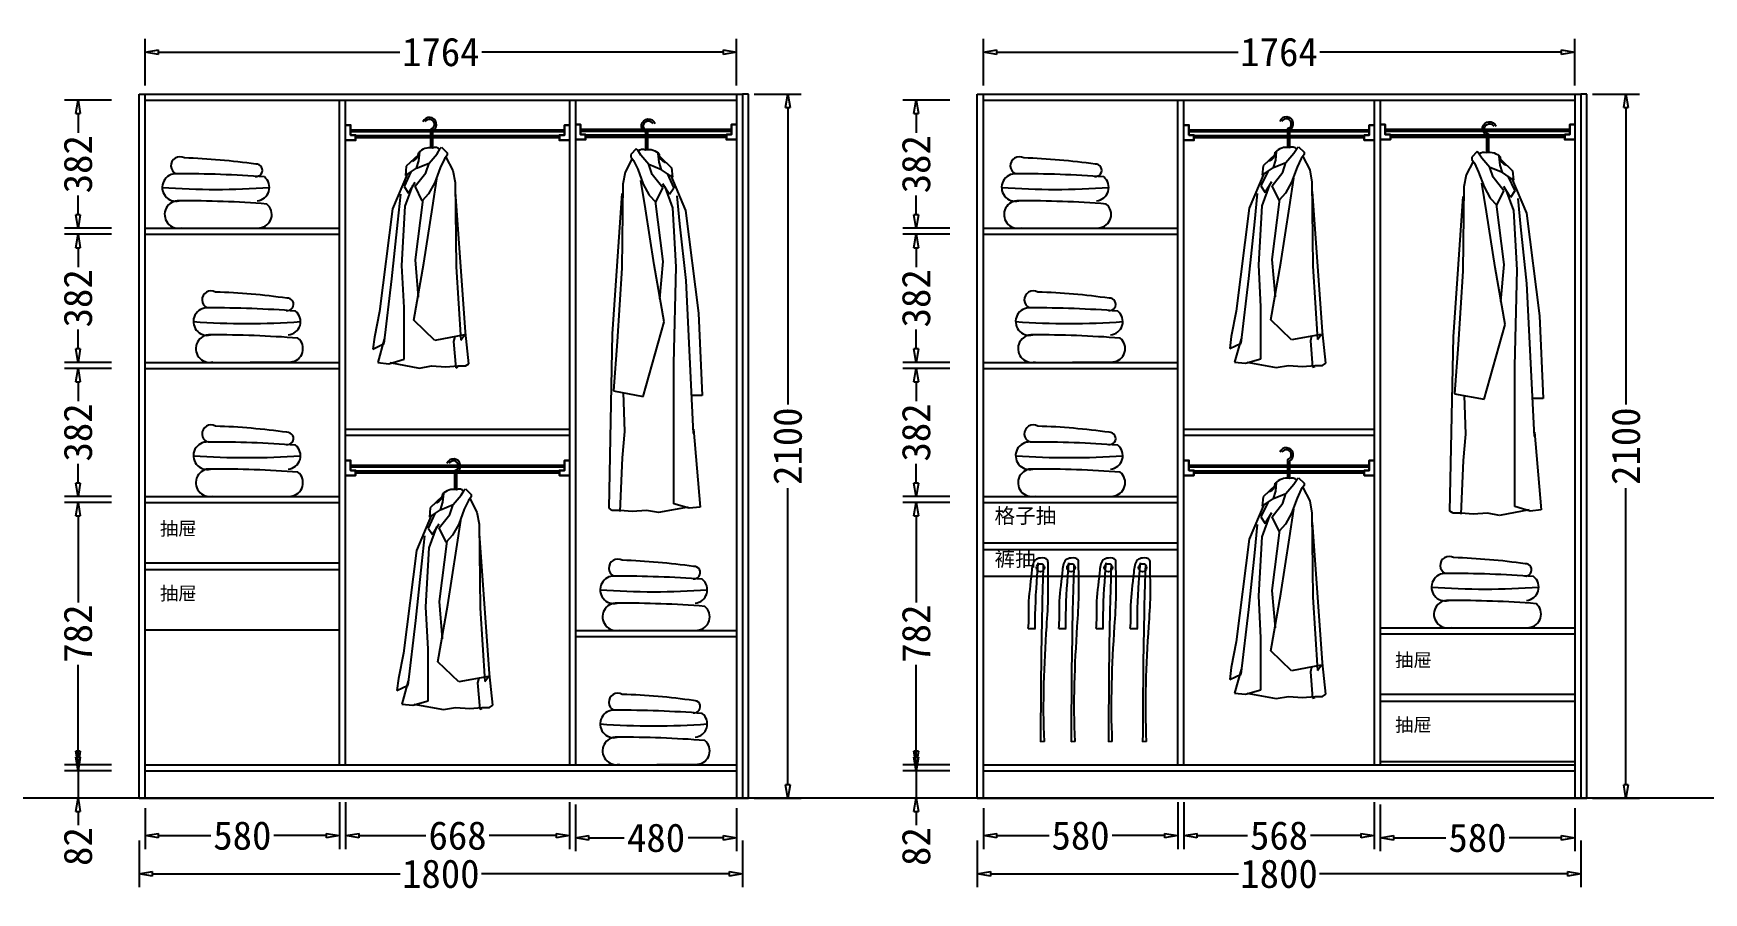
# Model space of a CAD drawing. Header units: millimetres. Extents: x 304407 to 361076, y -1262425 to -1203358.
# Drawn here: x 335394 to 340376, y -1215892 to -1213329 of the extents above; entities that cross this region are included whole.
import ezdxf

# ---------------------------------------------------------------- set-up
doc = ezdxf.new("R2010")
doc.units = ezdxf.units.MM
doc.header["$LTSCALE"] = 20
doc.layers.get('Defpoints').update_dxf_attribs({"color": 250})
for name, color, linetype in [('4', 1, 'Continuous'), ('6', 6, 'Continuous'), ('8', 8, 'Continuous'), ('LAYER10', 11, 'Continuous'), ('LAYER8', 11, 'Continuous'), ('图层3', 4, 'Continuous'), ('墙体', 40, 'Continuous')]:
    doc.layers.add(name, color=color, linetype=linetype)
doc.styles.get("Standard").update_dxf_attribs({"font": 'SimSun.ttf', "height": 85})
doc.styles.add('text', font='SimSun.ttf', dxfattribs={"height": 85})
doc.dimstyles.new('周文晶', dxfattribs={"dimtxt": 70, "dimasz": 40, "dimexe": 40, "dimexo": 30, "dimgap": 10, "dimtad": 0, "dimdec": 0, "dimtxsty": 'Standard', "dimblk": 'CLOSEDBLANK', "dimcen": 200, "dimclrd": 256, "dimclre": 256, "dimadec": 0, "dimazin": 0, "dimtfac": 1, "dimtdec": 0, "dimtmove": 0, "dimatfit": 3, "dimldrblk": 'CLOSEDBLANK', "dimfxl": 100, "dimfxlon": 1, "dimarcsym": 0})

# ---------------------------------------------------------------- blocks, each defined once
blk = doc.blocks.new('_ClosedBlank')
at = {"color": 0, "linetype": 'ByBlock', "lineweight": -2}
for p, q in [((-1, 0.17), (0, 0)), ((-1, 0.17), (-1, -0.17)), ((0, 0), (-1, -0.17))]:
    blk.add_line(p, q, dxfattribs=at)
blk = doc.blocks.new('*D429')
at = {"lineweight": -2, "transparency": 16777216}
for p, q in [((338807.2, -1215621.9), (338807.2, -1215761.9)), ((338227.2, -1215640.3), (338227.2, -1215761.9)), ((338267.2, -1215721.9), (338423.1, -1215721.9)), ((338767.2, -1215721.9), (338611.2, -1215721.9))]:
    blk.add_line(p, q, dxfattribs=at)
at = {"layer": 'Defpoints', "color": 0, "transparency": 16777216}
for p in [(338807.2, -1215510.3), (338227.2, -1215610.3), (338807.2, -1215721.9)]:
    blk.add_point(p, dxfattribs=at)
at = {"lineweight": -2, "transparency": 16777216, "xscale": 40, "yscale": 40, "zscale": 40, "rotation": 180}
blk.add_blockref('_ClosedBlank', (338227.2, -1215721.9), dxfattribs=at)
at = {"lineweight": -2, "transparency": 16777216, "xscale": 40, "yscale": 40, "zscale": 40}
blk.add_blockref('_ClosedBlank', (338807.2, -1215721.9), dxfattribs=at)
at = {"color": 0, "transparency": 16777216, "insert": (338517.2, -1215721.9), "char_height": 85, "attachment_point": 5}
blk.add_mtext('580', dxfattribs=at)
blk = doc.blocks.new('*D430')
at = {"lineweight": -2, "transparency": 16777216}
for p, q in [((338825.2, -1215621.9), (338825.2, -1215761.9)), ((339393.2, -1215621.9), (339393.2, -1215761.9)), ((338865.2, -1215721.9), (339015.6, -1215721.9)), ((339353.2, -1215721.9), (339202.8, -1215721.9))]:
    blk.add_line(p, q, dxfattribs=at)
at = {"layer": 'Defpoints', "color": 0, "transparency": 16777216}
for p in [(338825.2, -1213528.3), (339393.2, -1215510.3), (339393.2, -1215721.9)]:
    blk.add_point(p, dxfattribs=at)
at = {"lineweight": -2, "transparency": 16777216, "xscale": 40, "yscale": 40, "zscale": 40, "rotation": 180}
blk.add_blockref('_ClosedBlank', (338825.2, -1215721.9), dxfattribs=at)
at = {"lineweight": -2, "transparency": 16777216, "xscale": 40, "yscale": 40, "zscale": 40}
blk.add_blockref('_ClosedBlank', (339393.2, -1215721.9), dxfattribs=at)
at = {"color": 0, "transparency": 16777216, "insert": (339109.2, -1215721.9), "char_height": 85, "attachment_point": 5}
blk.add_mtext('568', dxfattribs=at)
blk = doc.blocks.new('*D431')
at = {"lineweight": -2, "transparency": 16777216}
for p, q in [((338227.2, -1213484.9), (338227.2, -1213344.9)), ((339991.2, -1213484.9), (339991.2, -1213344.9)), ((338267.2, -1213384.9), (338987.3, -1213384.9)), ((339951.2, -1213384.9), (339231.1, -1213384.9))]:
    blk.add_line(p, q, dxfattribs=at)
at = {"layer": 'Defpoints', "color": 0, "transparency": 16777216}
for p in [(339991.2, -1213384.9), (338227.2, -1213528.3), (339991.2, -1213528.3)]:
    blk.add_point(p, dxfattribs=at)
at = {"lineweight": -2, "transparency": 16777216, "xscale": 40, "yscale": 40, "zscale": 40, "rotation": 180}
blk.add_blockref('_ClosedBlank', (338227.2, -1213384.9), dxfattribs=at)
at = {"lineweight": -2, "transparency": 16777216, "xscale": 40, "yscale": 40, "zscale": 40}
blk.add_blockref('_ClosedBlank', (339991.2, -1213384.9), dxfattribs=at)
at = {"color": 0, "transparency": 16777216, "insert": (339109.2, -1213384.9), "char_height": 85, "attachment_point": 5}
blk.add_mtext('1764', dxfattribs=at)
blk = doc.blocks.new('*D432')
at = {"lineweight": -2, "transparency": 16777216}
for p, q in [((338209.2, -1215735.9), (338209.2, -1215875.9)), ((340009.2, -1215735.9), (340009.2, -1215875.9)), ((338249.2, -1215835.9), (338988.2, -1215835.9)), ((339969.2, -1215835.9), (339230.1, -1215835.9))]:
    blk.add_line(p, q, dxfattribs=at)
at = {"layer": 'Defpoints', "color": 0, "transparency": 16777216}
for p in [(338209.2, -1215610.3), (340009.2, -1215610.3), (340009.2, -1215835.9)]:
    blk.add_point(p, dxfattribs=at)
at = {"lineweight": -2, "transparency": 16777216, "xscale": 40, "yscale": 40, "zscale": 40, "rotation": 180}
blk.add_blockref('_ClosedBlank', (338209.2, -1215835.9), dxfattribs=at)
at = {"lineweight": -2, "transparency": 16777216, "xscale": 40, "yscale": 40, "zscale": 40}
blk.add_blockref('_ClosedBlank', (340009.2, -1215835.9), dxfattribs=at)
at = {"color": 0, "transparency": 16777216, "insert": (339109.2, -1215835.9), "char_height": 85, "attachment_point": 5}
blk.add_mtext('1800', dxfattribs=at)
blk = doc.blocks.new('*D433')
at = {"lineweight": -2, "transparency": 16777216}
for p, q in [((338026.9, -1215488.3), (338026.9, -1215448.3)), ((338126.9, -1215528.3), (337986.9, -1215528.3)), ((338026.9, -1215528.3), (338026.9, -1215610.3)), ((338126.9, -1215610.3), (337986.9, -1215610.3)), ((338026.9, -1215650.3), (338026.9, -1215690.3))]:
    blk.add_line(p, q, dxfattribs=at)
at = {"layer": 'Defpoints', "color": 0, "transparency": 16777216}
for p in [(338026.9, -1215528.3), (338227.2, -1215528.3), (338209.2, -1215610.3)]:
    blk.add_point(p, dxfattribs=at)
at = {"lineweight": -2, "transparency": 16777216, "xscale": 40, "yscale": 40, "zscale": 40}
for p, rotation in [((338026.9, -1215528.3), 270), ((338026.9, -1215610.3), 90)]:
    blk.add_blockref('_ClosedBlank', p, dxfattribs=dict(at, rotation=rotation))
at = {"color": 0, "transparency": 16777216, "insert": (338026.9, -1215754.4), "char_height": 85, "attachment_point": 5, "rotation": 90}
blk.add_mtext('82', dxfattribs=at)
blk = doc.blocks.new('*D434')
at = {"lineweight": -2, "transparency": 16777216}
for p, q in [((338126.9, -1214728.3), (337986.9, -1214728.3)), ((338026.9, -1214768.3), (338026.9, -1215026.2)), ((338026.9, -1215470.3), (338026.9, -1215212.4)), ((338126.9, -1215510.3), (337986.9, -1215510.3))]:
    blk.add_line(p, q, dxfattribs=at)
at = {"layer": 'Defpoints', "color": 0, "transparency": 16777216}
for p in [(338026.9, -1214728.3), (338227.2, -1214728.3), (338227.2, -1215510.3)]:
    blk.add_point(p, dxfattribs=at)
at = {"lineweight": -2, "transparency": 16777216, "xscale": 40, "yscale": 40, "zscale": 40}
for p, rotation in [((338026.9, -1214728.3), 90), ((338026.9, -1215510.3), 270)]:
    blk.add_blockref('_ClosedBlank', p, dxfattribs=dict(at, rotation=rotation))
at = {"color": 0, "transparency": 16777216, "insert": (338026.9, -1215119.3), "char_height": 85, "attachment_point": 5, "rotation": 90}
blk.add_mtext('782', dxfattribs=at)
blk = doc.blocks.new('*D435')
at = {"lineweight": -2, "transparency": 16777216}
for p, q in [((338126.9, -1214328.3), (337986.9, -1214328.3)), ((338026.9, -1214368.3), (338026.9, -1214426)), ((338026.9, -1214670.3), (338026.9, -1214612.7)), ((338126.9, -1214710.3), (337986.9, -1214710.3))]:
    blk.add_line(p, q, dxfattribs=at)
at = {"layer": 'Defpoints', "color": 0, "transparency": 16777216}
for p in [(338026.9, -1214328.3), (338227.2, -1214328.3), (338227.2, -1214710.3)]:
    blk.add_point(p, dxfattribs=at)
at = {"lineweight": -2, "transparency": 16777216, "xscale": 40, "yscale": 40, "zscale": 40}
for p, rotation in [((338026.9, -1214328.3), 90), ((338026.9, -1214710.3), 270)]:
    blk.add_blockref('_ClosedBlank', p, dxfattribs=dict(at, rotation=rotation))
at = {"color": 0, "transparency": 16777216, "insert": (338026.9, -1214519.3), "char_height": 85, "attachment_point": 5, "rotation": 90}
blk.add_mtext('382', dxfattribs=at)
blk = doc.blocks.new('*D436')
at = {"lineweight": -2, "transparency": 16777216}
for p, q in [((338126.9, -1213928.3), (337986.9, -1213928.3)), ((338026.9, -1213968.3), (338026.9, -1214026)), ((338026.9, -1214270.3), (338026.9, -1214212.7)), ((338126.9, -1214310.3), (337986.9, -1214310.3))]:
    blk.add_line(p, q, dxfattribs=at)
at = {"layer": 'Defpoints', "color": 0, "transparency": 16777216}
for p in [(338026.9, -1213928.3), (338227.2, -1213928.3), (338227.2, -1214310.3)]:
    blk.add_point(p, dxfattribs=at)
at = {"lineweight": -2, "transparency": 16777216, "xscale": 40, "yscale": 40, "zscale": 40}
for p, rotation in [((338026.9, -1213928.3), 90), ((338026.9, -1214310.3), 270)]:
    blk.add_blockref('_ClosedBlank', p, dxfattribs=dict(at, rotation=rotation))
at = {"color": 0, "transparency": 16777216, "insert": (338026.9, -1214119.3), "char_height": 85, "attachment_point": 5, "rotation": 90}
blk.add_mtext('382', dxfattribs=at)
blk = doc.blocks.new('*D437')
at = {"lineweight": -2, "transparency": 16777216}
for p, q in [((338126.9, -1213528.3), (337986.9, -1213528.3)), ((338026.9, -1213568.3), (338026.9, -1213626)), ((338026.9, -1213870.3), (338026.9, -1213812.7)), ((338126.9, -1213910.3), (337986.9, -1213910.3))]:
    blk.add_line(p, q, dxfattribs=at)
at = {"layer": 'Defpoints', "color": 0, "transparency": 16777216}
for p in [(338026.9, -1213528.3), (338227.2, -1213528.3), (338227.2, -1213910.3)]:
    blk.add_point(p, dxfattribs=at)
at = {"lineweight": -2, "transparency": 16777216, "xscale": 40, "yscale": 40, "zscale": 40}
for p, rotation in [((338026.9, -1213528.3), 90), ((338026.9, -1213910.3), 270)]:
    blk.add_blockref('_ClosedBlank', p, dxfattribs=dict(at, rotation=rotation))
at = {"color": 0, "transparency": 16777216, "insert": (338026.9, -1213719.3), "char_height": 85, "attachment_point": 5, "rotation": 90}
blk.add_mtext('382', dxfattribs=at)
blk = doc.blocks.new('*D438')
at = {"lineweight": -2, "transparency": 16777216}
for p, q in [((340044, -1213510.3), (340184, -1213510.3)), ((340144, -1213550.3), (340144, -1214435.6)), ((340144, -1215570.3), (340144, -1214685.1)), ((340044, -1215610.3), (340184, -1215610.3))]:
    blk.add_line(p, q, dxfattribs=at)
at = {"layer": 'Defpoints', "color": 0, "transparency": 16777216}
for p in [(340009.2, -1213510.3), (340144, -1213510.3), (340009.2, -1215610.3)]:
    blk.add_point(p, dxfattribs=at)
at = {"lineweight": -2, "transparency": 16777216, "xscale": 40, "yscale": 40, "zscale": 40}
for p, rotation in [((340144, -1213510.3), 90), ((340144, -1215610.3), 270)]:
    blk.add_blockref('_ClosedBlank', p, dxfattribs=dict(at, rotation=rotation))
at = {"color": 0, "transparency": 16777216, "insert": (340144, -1214560.3), "char_height": 85, "attachment_point": 5, "rotation": 90}
blk.add_mtext('2100', dxfattribs=at)
blk = doc.blocks.new('*D439')
at = {"lineweight": -2, "transparency": 16777216}
for p, q in [((339411.2, -1215628.5), (339411.2, -1215768.5)), ((339991.2, -1215640.3), (339991.2, -1215768.5)), ((339451.2, -1215728.5), (339607.1, -1215728.5)), ((339951.2, -1215728.5), (339795.2, -1215728.5))]:
    blk.add_line(p, q, dxfattribs=at)
at = {"layer": 'Defpoints', "color": 0, "transparency": 16777216}
for p in [(339411.2, -1215510.3), (339991.2, -1215610.3), (339991.2, -1215728.5)]:
    blk.add_point(p, dxfattribs=at)
at = {"lineweight": -2, "transparency": 16777216, "xscale": 40, "yscale": 40, "zscale": 40, "rotation": 180}
blk.add_blockref('_ClosedBlank', (339411.2, -1215728.5), dxfattribs=at)
at = {"lineweight": -2, "transparency": 16777216, "xscale": 40, "yscale": 40, "zscale": 40}
blk.add_blockref('_ClosedBlank', (339991.2, -1215728.5), dxfattribs=at)
at = {"color": 0, "transparency": 16777216, "insert": (339701.2, -1215728.5), "char_height": 85, "attachment_point": 5}
blk.add_mtext('580', dxfattribs=at)
blk = doc.blocks.new('*D525')
at = {"lineweight": -2, "transparency": 16777216}
for p, q in [((336306.9, -1215621.9), (336306.9, -1215761.9)), ((335726.9, -1215640.3), (335726.9, -1215761.9)), ((335766.9, -1215721.9), (335922.9, -1215721.9)), ((336266.9, -1215721.9), (336111, -1215721.9))]:
    blk.add_line(p, q, dxfattribs=at)
at = {"layer": 'Defpoints', "color": 0, "transparency": 16777216}
for p in [(336306.9, -1215510.3), (335726.9, -1215610.3), (336306.9, -1215721.9)]:
    blk.add_point(p, dxfattribs=at)
at = {"lineweight": -2, "transparency": 16777216, "xscale": 40, "yscale": 40, "zscale": 40, "rotation": 180}
blk.add_blockref('_ClosedBlank', (335726.9, -1215721.9), dxfattribs=at)
at = {"lineweight": -2, "transparency": 16777216, "xscale": 40, "yscale": 40, "zscale": 40}
blk.add_blockref('_ClosedBlank', (336306.9, -1215721.9), dxfattribs=at)
at = {"color": 0, "transparency": 16777216, "insert": (336016.9, -1215721.9), "char_height": 85, "attachment_point": 5}
blk.add_mtext('580', dxfattribs=at)
blk = doc.blocks.new('*D526')
at = {"lineweight": -2, "transparency": 16777216}
for p, q in [((336324.9, -1215621.9), (336324.9, -1215761.9)), ((336992.9, -1215621.9), (336992.9, -1215761.9)), ((336364.9, -1215721.9), (336564.6, -1215721.9)), ((336952.9, -1215721.9), (336753.2, -1215721.9))]:
    blk.add_line(p, q, dxfattribs=at)
at = {"layer": 'Defpoints', "color": 0, "transparency": 16777216}
for p in [(336324.9, -1213528.3), (336992.9, -1215510.3), (336992.9, -1215721.9)]:
    blk.add_point(p, dxfattribs=at)
at = {"lineweight": -2, "transparency": 16777216, "xscale": 40, "yscale": 40, "zscale": 40, "rotation": 180}
blk.add_blockref('_ClosedBlank', (336324.9, -1215721.9), dxfattribs=at)
at = {"lineweight": -2, "transparency": 16777216, "xscale": 40, "yscale": 40, "zscale": 40}
blk.add_blockref('_ClosedBlank', (336992.9, -1215721.9), dxfattribs=at)
at = {"color": 0, "transparency": 16777216, "insert": (336658.9, -1215721.9), "char_height": 85, "attachment_point": 5}
blk.add_mtext('668', dxfattribs=at)
blk = doc.blocks.new('*D527')
at = {"lineweight": -2, "transparency": 16777216}
for p, q in [((335726.9, -1213484.9), (335726.9, -1213344.9)), ((337490.9, -1213484.9), (337490.9, -1213344.9)), ((335766.9, -1213384.9), (336487, -1213384.9)), ((337450.9, -1213384.9), (336730.8, -1213384.9))]:
    blk.add_line(p, q, dxfattribs=at)
at = {"layer": 'Defpoints', "color": 0, "transparency": 16777216}
for p in [(337490.9, -1213384.9), (335726.9, -1213528.3), (337490.9, -1213528.3)]:
    blk.add_point(p, dxfattribs=at)
at = {"lineweight": -2, "transparency": 16777216, "xscale": 40, "yscale": 40, "zscale": 40, "rotation": 180}
blk.add_blockref('_ClosedBlank', (335726.9, -1213384.9), dxfattribs=at)
at = {"lineweight": -2, "transparency": 16777216, "xscale": 40, "yscale": 40, "zscale": 40}
blk.add_blockref('_ClosedBlank', (337490.9, -1213384.9), dxfattribs=at)
at = {"color": 0, "transparency": 16777216, "insert": (336608.9, -1213384.9), "char_height": 85, "attachment_point": 5}
blk.add_mtext('1764', dxfattribs=at)
blk = doc.blocks.new('*D528')
at = {"lineweight": -2, "transparency": 16777216}
for p, q in [((335708.9, -1215735.9), (335708.9, -1215875.9)), ((337508.9, -1215735.9), (337508.9, -1215875.9)), ((335748.9, -1215835.9), (336487.9, -1215835.9)), ((337468.9, -1215835.9), (336729.9, -1215835.9))]:
    blk.add_line(p, q, dxfattribs=at)
at = {"layer": 'Defpoints', "color": 0, "transparency": 16777216}
for p in [(335708.9, -1215610.3), (337508.9, -1215610.3), (337508.9, -1215835.9)]:
    blk.add_point(p, dxfattribs=at)
at = {"lineweight": -2, "transparency": 16777216, "xscale": 40, "yscale": 40, "zscale": 40, "rotation": 180}
blk.add_blockref('_ClosedBlank', (335708.9, -1215835.9), dxfattribs=at)
at = {"lineweight": -2, "transparency": 16777216, "xscale": 40, "yscale": 40, "zscale": 40}
blk.add_blockref('_ClosedBlank', (337508.9, -1215835.9), dxfattribs=at)
at = {"color": 0, "transparency": 16777216, "insert": (336608.9, -1215835.9), "char_height": 85, "attachment_point": 5}
blk.add_mtext('1800', dxfattribs=at)
blk = doc.blocks.new('*D529')
at = {"lineweight": -2, "transparency": 16777216}
for p, q in [((335526.7, -1215488.3), (335526.7, -1215448.3)), ((335626.7, -1215528.3), (335486.7, -1215528.3)), ((335526.7, -1215528.3), (335526.7, -1215610.3)), ((335626.7, -1215610.3), (335486.7, -1215610.3)), ((335526.7, -1215650.3), (335526.7, -1215690.3))]:
    blk.add_line(p, q, dxfattribs=at)
at = {"layer": 'Defpoints', "color": 0, "transparency": 16777216}
for p in [(335526.7, -1215528.3), (335726.9, -1215528.3), (335708.9, -1215610.3)]:
    blk.add_point(p, dxfattribs=at)
at = {"lineweight": -2, "transparency": 16777216, "xscale": 40, "yscale": 40, "zscale": 40}
for p, rotation in [((335526.7, -1215528.3), 270), ((335526.7, -1215610.3), 90)]:
    blk.add_blockref('_ClosedBlank', p, dxfattribs=dict(at, rotation=rotation))
at = {"color": 0, "transparency": 16777216, "insert": (335526.7, -1215754.4), "char_height": 85, "attachment_point": 5, "rotation": 90}
blk.add_mtext('82', dxfattribs=at)
blk = doc.blocks.new('*D530')
at = {"lineweight": -2, "transparency": 16777216}
for p, q in [((335626.7, -1214728.3), (335486.7, -1214728.3)), ((335526.7, -1214768.3), (335526.7, -1215026.2)), ((335526.7, -1215470.3), (335526.7, -1215212.4)), ((335626.7, -1215510.3), (335486.7, -1215510.3))]:
    blk.add_line(p, q, dxfattribs=at)
at = {"layer": 'Defpoints', "color": 0, "transparency": 16777216}
for p in [(335526.7, -1214728.3), (335726.9, -1214728.3), (335726.9, -1215510.3)]:
    blk.add_point(p, dxfattribs=at)
at = {"lineweight": -2, "transparency": 16777216, "xscale": 40, "yscale": 40, "zscale": 40}
for p, rotation in [((335526.7, -1214728.3), 90), ((335526.7, -1215510.3), 270)]:
    blk.add_blockref('_ClosedBlank', p, dxfattribs=dict(at, rotation=rotation))
at = {"color": 0, "transparency": 16777216, "insert": (335526.7, -1215119.3), "char_height": 85, "attachment_point": 5, "rotation": 90}
blk.add_mtext('782', dxfattribs=at)
blk = doc.blocks.new('*D531')
at = {"lineweight": -2, "transparency": 16777216}
for p, q in [((335626.7, -1214328.3), (335486.7, -1214328.3)), ((335526.7, -1214368.3), (335526.7, -1214426)), ((335526.7, -1214670.3), (335526.7, -1214612.7)), ((335626.7, -1214710.3), (335486.7, -1214710.3))]:
    blk.add_line(p, q, dxfattribs=at)
at = {"layer": 'Defpoints', "color": 0, "transparency": 16777216}
for p in [(335526.7, -1214328.3), (335726.9, -1214328.3), (335726.9, -1214710.3)]:
    blk.add_point(p, dxfattribs=at)
at = {"lineweight": -2, "transparency": 16777216, "xscale": 40, "yscale": 40, "zscale": 40}
for p, rotation in [((335526.7, -1214328.3), 90), ((335526.7, -1214710.3), 270)]:
    blk.add_blockref('_ClosedBlank', p, dxfattribs=dict(at, rotation=rotation))
at = {"color": 0, "transparency": 16777216, "insert": (335526.7, -1214519.3), "char_height": 85, "attachment_point": 5, "rotation": 90}
blk.add_mtext('382', dxfattribs=at)
blk = doc.blocks.new('*D532')
at = {"lineweight": -2, "transparency": 16777216}
for p, q in [((335626.7, -1213928.3), (335486.7, -1213928.3)), ((335526.7, -1213968.3), (335526.7, -1214026)), ((335526.7, -1214270.3), (335526.7, -1214212.7)), ((335626.7, -1214310.3), (335486.7, -1214310.3))]:
    blk.add_line(p, q, dxfattribs=at)
at = {"layer": 'Defpoints', "color": 0, "transparency": 16777216}
for p in [(335526.7, -1213928.3), (335726.9, -1213928.3), (335726.9, -1214310.3)]:
    blk.add_point(p, dxfattribs=at)
at = {"lineweight": -2, "transparency": 16777216, "xscale": 40, "yscale": 40, "zscale": 40}
for p, rotation in [((335526.7, -1213928.3), 90), ((335526.7, -1214310.3), 270)]:
    blk.add_blockref('_ClosedBlank', p, dxfattribs=dict(at, rotation=rotation))
at = {"color": 0, "transparency": 16777216, "insert": (335526.7, -1214119.3), "char_height": 85, "attachment_point": 5, "rotation": 90}
blk.add_mtext('382', dxfattribs=at)
blk = doc.blocks.new('*D533')
at = {"lineweight": -2, "transparency": 16777216}
for p, q in [((335626.7, -1213528.3), (335486.7, -1213528.3)), ((335526.7, -1213568.3), (335526.7, -1213626)), ((335526.7, -1213870.3), (335526.7, -1213812.7)), ((335626.7, -1213910.3), (335486.7, -1213910.3))]:
    blk.add_line(p, q, dxfattribs=at)
at = {"layer": 'Defpoints', "color": 0, "transparency": 16777216}
for p in [(335526.7, -1213528.3), (335726.9, -1213528.3), (335726.9, -1213910.3)]:
    blk.add_point(p, dxfattribs=at)
at = {"lineweight": -2, "transparency": 16777216, "xscale": 40, "yscale": 40, "zscale": 40}
for p, rotation in [((335526.7, -1213528.3), 90), ((335526.7, -1213910.3), 270)]:
    blk.add_blockref('_ClosedBlank', p, dxfattribs=dict(at, rotation=rotation))
at = {"color": 0, "transparency": 16777216, "insert": (335526.7, -1213719.3), "char_height": 85, "attachment_point": 5, "rotation": 90}
blk.add_mtext('382', dxfattribs=at)
blk = doc.blocks.new('*D534')
at = {"lineweight": -2, "transparency": 16777216}
for p, q in [((337543.8, -1213510.3), (337683.8, -1213510.3)), ((337643.8, -1213550.3), (337643.8, -1214435.6)), ((337643.8, -1215570.3), (337643.8, -1214685.1)), ((337543.8, -1215610.3), (337683.8, -1215610.3))]:
    blk.add_line(p, q, dxfattribs=at)
at = {"layer": 'Defpoints', "color": 0, "transparency": 16777216}
for p in [(337508.9, -1213510.3), (337643.8, -1213510.3), (337508.9, -1215610.3)]:
    blk.add_point(p, dxfattribs=at)
at = {"lineweight": -2, "transparency": 16777216, "xscale": 40, "yscale": 40, "zscale": 40}
for p, rotation in [((337643.8, -1213510.3), 90), ((337643.8, -1215610.3), 270)]:
    blk.add_blockref('_ClosedBlank', p, dxfattribs=dict(at, rotation=rotation))
at = {"color": 0, "transparency": 16777216, "insert": (337643.8, -1214560.3), "char_height": 85, "attachment_point": 5, "rotation": 90}
blk.add_mtext('2100', dxfattribs=at)
blk = doc.blocks.new('*D535')
at = {"lineweight": -2, "transparency": 16777216}
for p, q in [((337010.9, -1215628.5), (337010.9, -1215768.5)), ((337490.9, -1215640.3), (337490.9, -1215768.5)), ((337050.9, -1215728.5), (337155.4, -1215728.5)), ((337450.9, -1215728.5), (337346.4, -1215728.5))]:
    blk.add_line(p, q, dxfattribs=at)
at = {"layer": 'Defpoints', "color": 0, "transparency": 16777216}
for p in [(337010.9, -1215510.3), (337490.9, -1215610.3), (337490.9, -1215728.5)]:
    blk.add_point(p, dxfattribs=at)
at = {"lineweight": -2, "transparency": 16777216, "xscale": 40, "yscale": 40, "zscale": 40, "rotation": 180}
blk.add_blockref('_ClosedBlank', (337010.9, -1215728.5), dxfattribs=at)
at = {"lineweight": -2, "transparency": 16777216, "xscale": 40, "yscale": 40, "zscale": 40}
blk.add_blockref('_ClosedBlank', (337490.9, -1215728.5), dxfattribs=at)
at = {"color": 0, "transparency": 16777216, "insert": (337250.9, -1215728.5), "char_height": 85, "attachment_point": 5}
blk.add_mtext('480', dxfattribs=at)
blk = doc.blocks.new('A$C1C5764E0')
at = {"layer": '8'}
for p, q in [((172.3, 708.4), (172.3, 657.4)), ((178.3, 708.4), (178.3, 657.4)), ((191.5, 639.3), (201.2, 654.6)), ((201.2, 654.6), (205.3, 658.7)), ((205.3, 658.7), (222, 642.1)), ((99.9, 601.9), (97.1, 574.2)), ((135.3, 635.3), (99.9, 601.9)), ((130.4, 596.4), (137.4, 618.5)), ((130.4, 596.4), (167.9, 611.6)), ((137.4, 618.5), (140.1, 644.9)), ((158.2, 582.5), (167.9, 611.6)), ((167.9, 611.6), (191.5, 639.3)), ((213.6, 624.1), (201.2, 597.8)), ((222, 635.2), (213.6, 624.1)), ((217.8, 629.6), (238.6, 589.4)), ((222, 642.1), (222, 635.2)), ((103, 580.9), (58.4, 475.1)), ((113.7, 585.2), (93.2, 541.7)), ((97.1, 574.2), (130.4, 596.4)), ((106.3, 522.1), (125.9, 554.7)), ((126.3, 542.3), (158.2, 582.5)), ((184.5, 553.4), (166.5, 520.1)), ((178.3, 479.5), (191.3, 564.6)), ((201.2, 597.8), (184.5, 553.4)), ((238.6, 589.4), (245.5, 553.4)), ((245.5, 553.4), (248.3, 302.5)), ((75, 435), (83.4, 518.8)), ((93.2, 541.7), (106.3, 522.1)), ((96.5, 482.8), (119.4, 544.9)), ((148.8, 502.4), (125.9, 322.6)), ((147.1, 499.3), (126.3, 542.3)), ((166.5, 520.1), (147.1, 499.3)), ((276.4, 106.8), (247, 525.3)), ((58.4, 475.1), (19.5, 168.8)), ((86.6, 306.3), (96.5, 482.8)), ((152.1, 312.8), (178.3, 479.5)), ((57, 265.8), (75, 435)), ((93.2, 180.9), (86.6, 306.3)), ((122.6, 142.8), (152.1, 312.8)), ((125.9, 322.6), (135.7, 211.4)), ((248.3, 302.5), (262.2, 83.5)), ((34.3, 73.1), (57, 265.8)), ((19.5, 168.8), (4.8, 92.7)), ((93.2, 26.2), (93.2, 180.9)), ((184.8, 82.8), (122.6, 142.8)), ((286.7, 13.1), (276.4, 106.8)), ((4.8, 92.7), (0, 56.7)), ((0, 56.7), (34.3, 73.1)), ((34.3, 86.2), (14.7, 16.3)), ((273.1, 99.1), (184.8, 82.8)), ((244.2, 93.8), (240.9, 79.6)), ((240.9, 79.6), (247.4, 1.1)), ((262.2, 83.5), (273.1, 99.1)), ((14.7, 16.3), (47.4, 13.1)), ((47.4, 13.1), (93.2, 26.2)), ((50.7, 16.3), (139, 0)), ((139, 0), (175, 6.5)), ((175, 6.5), (217.5, 3.3)), ((217.5, 3.3), (253.5, 6.5)), ((247.4, 1.1), (254, 3.3)), ((253.5, 6.5), (276.9, 6.5)), ((276.9, 6.5), (286.7, 13.1))]:
    blk.add_line(p, q, dxfattribs=at)
for centre, radius, start, end in [((168.9, 727.1), 20.9, 296.6338, 159.5285), ((168.9, 727.1), 14.9, 296.6338, 150.6175), ((175.9, 709.9), 3.91, 94.6712, 201.9626), ((168.9, 613.1), 43.9, 77.6993, 138.5966), ((186.2, 639.8), 18, 42.48, 116.3392), ((110.9, 641.2), 25.1, 286.2636, 2.0248)]:
    blk.add_arc(centre, radius, start, end, dxfattribs=at)
blk = doc.blocks.new('A$C4F477F88')
at = {"layer": 'LAYER10'}
blk.add_blockref('A$C1C5764E0', (0, 0), dxfattribs=at)
blk = doc.blocks.new('A$C5E603B19')
at = {"layer": 'LAYER8'}
blk.add_blockref('A$C4F477F88', (0, 0), dxfattribs=at)
blk = doc.blocks.new('A$C1B0A679D')
at = {"layer": '图层3'}
blk.add_blockref('A$C5E603B19', (0, 0), dxfattribs=at)
blk = doc.blocks.new('A$C52EB379C')
at = {"layer": '8'}
for p, q in [((163.3, 1134.6), (163.3, 1083.5)), ((169.3, 1134.6), (169.3, 1083.5)), ((126.4, 1061.5), (91, 1028.1)), ((128.4, 1044.7), (131.2, 1071)), ((159, 1037.8), (182.5, 1065.5)), ((182.5, 1065.5), (192.3, 1080.7)), ((192.3, 1080.7), (196.4, 1084.9)), ((204.7, 1050.2), (192.3, 1023.9)), ((196.4, 1084.9), (213.1, 1068.3)), ((213.1, 1061.3), (204.7, 1050.2)), ((208.9, 1055.8), (229.7, 1015.6)), ((213.1, 1068.3), (213.1, 1061.3)), ((94.1, 1007.1), (49.5, 901.3)), ((104.8, 1011.4), (84.3, 967.8)), ((91, 1028.1), (88.2, 1000.3)), ((88.2, 1000.3), (121.5, 1022.5)), ((117.4, 968.5), (149.3, 1008.7)), ((121.5, 1022.5), (128.4, 1044.7)), ((121.5, 1022.5), (159, 1037.8)), ((149.3, 1008.7), (159, 1037.8)), ((192.3, 1023.9), (175.6, 979.5)), ((229.7, 1015.6), (236.6, 979.5)), ((84.3, 967.8), (97.4, 948.2)), ((87.6, 909), (110.5, 971.1)), ((97.4, 948.2), (117, 980.9)), ((138.2, 925.5), (117.4, 968.5)), ((175.6, 979.5), (157.6, 946.3)), ((169.3, 905.7), (182.4, 990.7)), ((236.6, 979.5), (239.4, 728.7)), ((267.5, 533), (238.1, 951.5)), ((49.5, 901.3), (10.6, 595)), ((66.1, 861.1), (74.5, 944.9)), ((77.7, 732.4), (87.6, 909)), ((139.9, 928.6), (117, 748.8)), ((157.6, 946.3), (138.2, 925.5)), ((143.2, 738.9), (169.3, 905.7)), ((48.1, 692), (66.1, 861.1)), ((117, 748.8), (126.8, 637.6)), ((84.3, 444.7), (77.7, 732.4)), ((113.7, 568.9), (143.2, 738.9)), ((239.4, 728.7), (253.3, 509.7)), ((25.4, 235.4), (48.1, 692)), ((10.6, 595), (0, 349)), ((175.9, 346.6), (113.7, 568.9)), ((253.3, 509.7), (264.2, 362.9)), ((277.8, 13.1), (267.5, 533)), ((84.3, 26.2), (84.3, 444.7)), ((0, 349), (31, 349)), ((264.2, 362.9), (175.9, 346.6)), ((235.3, 357.6), (232, 242)), ((25.4, 248.5), (5.8, 16.3)), ((232, 242), (238.5, 163.5)), ((238.5, 163.5), (245.1, 3.3)), ((5.8, 16.3), (38.5, 13.1)), ((38.5, 13.1), (84.3, 26.2)), ((41.7, 16.3), (130.1, 0)), ((130.1, 0), (166.1, 6.5)), ((166.1, 6.5), (208.6, 3.3)), ((208.6, 3.3), (244.6, 6.5)), ((244.6, 6.5), (268, 6.5)), ((268, 6.5), (277.8, 13.1))]:
    blk.add_line(p, q, dxfattribs=at)
for centre, radius, start, end in [((160, 1153.2), 20.9, 296.6338, 159.5285), ((160, 1153.2), 14.9, 296.6338, 150.6175), ((167, 1136), 3.91, 94.6712, 201.9626), ((102, 1067.4), 25.1, 286.2636, 2.0248), ((160, 1039.2), 43.9, 77.6993, 138.5966), ((177.3, 1066), 18, 42.48, 116.3392)]:
    blk.add_arc(centre, radius, start, end, dxfattribs=at)
blk = doc.blocks.new('A$C05785CA5')
at = {"layer": 'LAYER10'}
blk.add_blockref('A$C52EB379C', (0, 0), dxfattribs=at)
blk = doc.blocks.new('A$C100967EE')
at = {"layer": 'LAYER10'}
blk.add_blockref('A$C05785CA5', (0, 0), dxfattribs=at)
blk = doc.blocks.new('A$C65D30603')
at = {"layer": 'LAYER8'}
blk.add_blockref('A$C100967EE', (0, 0), dxfattribs=at)
blk = doc.blocks.new('A$C50CE712E')
at = {"layer": '图层3'}
blk.add_blockref('A$C65D30603', (0, 0), dxfattribs=at)
blk = doc.blocks.new('A$C11F00F61')
at = {"color": 8}
blk.add_line((48.2, 0), (290.3, 1.2), dxfattribs=at)
at = {"layer": '墙体', "color": 8}
for centre, radius, start, end in [((52.6, 186.6), 26.7, 59.8021, 244.0801), ((9.8, -1698.7), 1909.1, 81.8981, 88.3112), ((41, 121.6), 41, 86.0834, 284.0988), ((53.8, -3125.6), 3288.1, 85.6244, 90.1755), ((280.3, 173), 18.4, 260.1551, 94.4157), ((279.7, 121.7), 40, 274.9406, 51.3165), ((159.2, 2329.1), 2213.2, 265.8756, 274.159), ((48.2, 41), 41, 86.0834, 284.0988), ((61, -3206.2), 3288.1, 85.6244, 90.1755), ((286.9, 41.1), 40, 274.9406, 51.3165)]:
    blk.add_arc(centre, radius, start, end, dxfattribs=at)
blk = doc.blocks.new('A$C3B9601DC')
at = {"layer": '4', "color": 8}
blk.add_line((62, 1.5), (47.4, 0), dxfattribs=at)
for points, knots in [([(62, 1.5), (55.4, 144.3), (62.8, 324.3), (78.7, 548.8), (75.2, 622.1), (75.7, 684.6), (46.8, 686.9), (17.9, 676.1), (12.7, 599.8), (-1.5, 524.3), (4.4, 450.4), (0, 421.8)], [0, 0, 0, 0, 428.516837, 544.203019, 664.137455, 677.621305, 701.749401, 722.125787, 770.743064, 895.133582, 980.731534, 980.731534, 980.731534, 980.731534]), ([(37.8, 667.5), (32.8, 603.2), (26.4, 521.3), (26.8, 439.3), (26.9, 421.8)], [0, 0, 0, 0, 193.394932, 246.046188, 246.046188, 246.046188, 246.046188])]:
    blk.add_open_spline(points, degree=3, knots=knots, dxfattribs=at)
blk.add_spline([(57.6, 658.7), (53.2, 497.8), (47.4, 0)], degree=3, dxfattribs=at)
blk.add_open_spline([(1.4, 421.8), (10.7, 421.8), (19.9, 421.8), (29.2, 421.8)], degree=3, dxfattribs=at)
at = {"layer": '6', "color": 8}
blk.add_circle((47.2, 648.9), 15, dxfattribs=at)
blk = doc.blocks.new('edr334343')
at = {"layer": '6', "color": 8, "xscale": 0.7999999999301508, "yscale": 0.7999999999301508, "zscale": 0.7999999999301508}
for p in [(311012.9, -1202094.7), (311104.2, -1202094.7), (311215.5, -1202094.7), (311317.6, -1202094.7)]:
    blk.add_blockref('A$C3B9601DC', p, dxfattribs=at)

msp = doc.modelspace()

# ---------------------------------------------------------------- linework, layer by layer
for p, q in [((335708.9, -1215610.3), (335708.9, -1213510.3)), ((335708.9, -1213510.3), (337508.9, -1213510.3)), ((335726.9, -1215610.3), (335726.9, -1213510.3)), ((335726.9, -1213528.3), (337490.9, -1213528.3)), ((336306.9, -1215510.3), (336306.9, -1213528.3)), ((336324.9, -1215510.3), (336324.9, -1213528.3)), ((336992.9, -1213528.3), (336992.9, -1215510.3)), ((337010.9, -1213528.3), (337010.9, -1215510.3)), ((337490.9, -1213510.3), (337490.9, -1215610.3)), ((337508.9, -1213510.3), (337508.9, -1215610.3)), ((337526.9, -1213510.3), (337508.9, -1213510.3)), ((337526.9, -1215610.3), (337526.9, -1213510.3)), ((338209.2, -1215610.3), (338209.2, -1213510.3)), ((338209.2, -1213510.3), (340009.2, -1213510.3)), ((338227.2, -1215610.3), (338227.2, -1213510.3)), ((338227.2, -1213528.3), (339991.2, -1213528.3)), ((338807.2, -1215510.3), (338807.2, -1213528.3)), ((338825.2, -1215510.3), (338825.2, -1213528.3)), ((339393.2, -1213528.3), (339393.2, -1215510.3)), ((339411.2, -1213528.3), (339411.2, -1215510.3)), ((339991.2, -1213510.3), (339991.2, -1215610.3)), ((340009.2, -1213510.3), (340009.2, -1215610.3)), ((340027.2, -1213510.3), (340009.2, -1213510.3)), ((340027.2, -1215610.3), (340027.2, -1213510.3)), ((335726.9, -1213910.3), (336306.9, -1213910.3)), ((335726.9, -1213928.3), (336306.9, -1213928.3)), ((338227.2, -1213910.3), (338807.2, -1213910.3)), ((338227.2, -1213928.3), (338807.2, -1213928.3)), ((335726.9, -1214310.3), (336306.9, -1214310.3)), ((335726.9, -1214328.3), (336306.9, -1214328.3)), ((338227.2, -1214310.3), (338807.2, -1214310.3)), ((338227.2, -1214328.3), (338807.2, -1214328.3)), ((336992.9, -1214510.3), (336324.9, -1214510.3)), ((336992.9, -1214528.3), (336324.9, -1214528.3)), ((339393.2, -1214510.3), (338825.2, -1214510.3)), ((339393.2, -1214528.3), (338825.2, -1214528.3)), ((335726.9, -1214710.3), (336306.9, -1214710.3)), ((335726.9, -1214728.3), (336306.9, -1214728.3)), ((338227.2, -1214710.3), (338807.2, -1214710.3)), ((338227.2, -1214728.3), (338807.2, -1214728.3)), ((338227.2, -1214848.3), (338807.2, -1214848.3)), ((338227.2, -1214868.3), (338807.2, -1214868.3)), ((335726.9, -1214908.3), (336306.9, -1214908.3)), ((335726.9, -1214928.3), (336306.9, -1214928.3)), ((338227.2, -1214948.3), (338807.2, -1214948.3)), ((335726.9, -1215108.3), (336306.9, -1215108.3)), ((337010.9, -1215110.3), (337490.9, -1215110.3)), ((337010.9, -1215128.3), (337490.9, -1215128.3)), ((339411.2, -1215102.3), (339991.2, -1215102.3)), ((339411.2, -1215120.3), (339991.2, -1215120.3)), ((339411.2, -1215300.3), (339991.2, -1215300.3)), ((339411.2, -1215320.3), (339991.2, -1215320.3)), ((335726.9, -1215510.3), (337490.9, -1215510.3)), ((335726.9, -1215528.3), (337490.9, -1215528.3)), ((338227.2, -1215510.3), (339991.2, -1215510.3)), ((338227.2, -1215528.3), (339991.2, -1215528.3)), ((339411.2, -1215500.3), (339991.2, -1215500.3)), ((339411.2, -1215510.3), (339891.2, -1215510.3)), ((335708.9, -1215610.3), (337508.9, -1215610.3)), ((337508.9, -1215610.3), (337526.9, -1215610.3)), ((338209.2, -1215610.3), (340009.2, -1215610.3)), ((340009.2, -1215610.3), (340027.2, -1215610.3))]:
    msp.add_line(p, q)
at = {"color": 8}
msp.add_line((361075.9, -1215610.3), (304407.4, -1215610.3), dxfattribs=at)
msp.add_line((361075.9, -1215610.3), (304407.4, -1215610.3), dxfattribs=at)
at = {"lineweight": 30}
for points in [[(336324.9, -1213602.6), (336339.9, -1213602.6), (336339.9, -1213632.6), (336354.9, -1213632.6), (336354.9, -1213647.6), (336324.9, -1213647.6)], [(336977.9, -1213617.6), (336339.9, -1213617.6)], [(336977.9, -1213622.2), (336339.9, -1213622.2)], [(336962.9, -1213634.7), (336354.9, -1213634.7)], [(336962.9, -1213640.1), (336354.9, -1213640.1)], [(336992.9, -1213602.6), (336977.9, -1213602.6), (336977.9, -1213632.6), (336962.9, -1213632.6), (336962.9, -1213647.6), (336992.9, -1213647.6)], [(337010.9, -1213601), (337025.9, -1213601), (337025.9, -1213631), (337040.9, -1213631), (337040.9, -1213646), (337010.9, -1213646)], [(337475.9, -1213616), (337025.9, -1213616)], [(337475.9, -1213620.5), (337025.9, -1213620.5)], [(337460.9, -1213633), (337040.9, -1213633)], [(337460.9, -1213638.5), (337040.9, -1213638.5)], [(337490.9, -1213601), (337475.9, -1213601), (337475.9, -1213631), (337460.9, -1213631), (337460.9, -1213646), (337490.9, -1213646)], [(338825.2, -1213602.6), (338840.2, -1213602.6), (338840.2, -1213632.6), (338855.2, -1213632.6), (338855.2, -1213647.6), (338825.2, -1213647.6)], [(339378.2, -1213617.6), (338840.2, -1213617.6)], [(339378.2, -1213622.2), (338840.2, -1213622.2)], [(339363.2, -1213634.7), (338855.2, -1213634.7)], [(339363.2, -1213640.1), (338855.2, -1213640.1)], [(339393.2, -1213602.6), (339378.2, -1213602.6), (339378.2, -1213632.6), (339363.2, -1213632.6), (339363.2, -1213647.6), (339393.2, -1213647.6)], [(339411.2, -1213601), (339426.2, -1213601), (339426.2, -1213631), (339441.2, -1213631), (339441.2, -1213646), (339411.2, -1213646)], [(339976.2, -1213616), (339426.2, -1213616)], [(339976.2, -1213620.5), (339426.2, -1213620.5)], [(339961.2, -1213633), (339441.2, -1213633)], [(339961.2, -1213638.5), (339441.2, -1213638.5)], [(339991.2, -1213601), (339976.2, -1213601), (339976.2, -1213631), (339961.2, -1213631), (339961.2, -1213646), (339991.2, -1213646)], [(336324.9, -1214602.6), (336339.9, -1214602.6), (336339.9, -1214632.6), (336354.9, -1214632.6), (336354.9, -1214647.6), (336324.9, -1214647.6)], [(336977.9, -1214617.6), (336339.9, -1214617.6)], [(336977.9, -1214622.2), (336339.9, -1214622.2)], [(336962.9, -1214634.7), (336354.9, -1214634.7)], [(336962.9, -1214640.1), (336354.9, -1214640.1)], [(336992.9, -1214602.6), (336977.9, -1214602.6), (336977.9, -1214632.6), (336962.9, -1214632.6), (336962.9, -1214647.6), (336992.9, -1214647.6)], [(338825.2, -1214602.6), (338840.2, -1214602.6), (338840.2, -1214632.6), (338855.2, -1214632.6), (338855.2, -1214647.6), (338825.2, -1214647.6)], [(339378.2, -1214617.6), (338840.2, -1214617.6)], [(339378.2, -1214622.2), (338840.2, -1214622.2)], [(339363.2, -1214634.7), (338855.2, -1214634.7)], [(339363.2, -1214640.1), (338855.2, -1214640.1)], [(339393.2, -1214602.6), (339378.2, -1214602.6), (339378.2, -1214632.6), (339363.2, -1214632.6), (339363.2, -1214647.6), (339393.2, -1214647.6)]]:
    msp.add_lwpolyline(points, dxfattribs=at)

# ---------------------------------------------------------------- block references
for name, p in [('A$C1B0A679D', (336406.1, -1214327.4)), ('A$C1B0A679D', (338962, -1214325.9)), ('A$C11F00F61', (335777.9, -1213910.3)), ('A$C11F00F61', (338281.7, -1213910.3)), ('A$C11F00F61', (335870.9, -1214310.3)), ('A$C11F00F61', (338323.5, -1214310.3)), ('A$C11F00F61', (335870.9, -1214710.3)), ('A$C11F00F61', (338323.5, -1214710.3)), ('A$C1B0A679D', (338962, -1215313)), ('A$C1B0A679D', (336477.7, -1215346.1)), ('A$C11F00F61', (339564, -1215102.3)), ('A$C11F00F61', (337084.1, -1215110.3)), ('edr334343', (27346.8, -13347.1)), ('A$C11F00F61', (337084.1, -1215510.3))]:
    msp.add_blockref(name, p)
at = {"xscale": -1}
for p in [(337388.4, -1214758.2), (339896.9, -1214766.7)]:
    msp.add_blockref('A$C50CE712E', p, dxfattribs=at)

# ---------------------------------------------------------------- texts
at = {"attachment_point": 1, "style": 'text'}
for s, insert, char_height, width in [('格子抽', (338260.6, -1214745.2), 45, 293.784), ('抽屉', (335771.2, -1214786), 40, 305.609), ('裤抽', (338260.6, -1214873.6), 45, 293.784), ('抽屉', (335771.2, -1214979.3), 40, 305.609), ('抽屉', (339455.5, -1215178), 40, 305.609), ('抽屉', (339455.5, -1215371.3), 40, 305.609)]:
    msp.add_mtext(s, dxfattribs=dict(at, insert=insert, char_height=char_height, width=width))

# ---------------------------------------------------------------- dimensions: what is measured, and where the dimension line sits
for base, p1, p2, picture, middle in [((337490.9, -1213384.9), (335726.9, -1213528.3), (337490.9, -1213528.3), '*D527', (336608.9, -1213384.9)), ((339991.2, -1213384.9), (338227.2, -1213528.3), (339991.2, -1213528.3), '*D431', (339109.2, -1213384.9)), ((336992.9, -1215721.9), (336324.9, -1213528.3), (336992.9, -1215510.3), '*D526', (336658.9, -1215721.9)), ((339393.2, -1215721.9), (338825.2, -1213528.3), (339393.2, -1215510.3), '*D430', (339109.2, -1215721.9)), ((336306.9, -1215721.9), (335726.9, -1215610.3), (336306.9, -1215510.3), '*D525', (336016.9, -1215721.9)), ((337490.9, -1215728.5), (337010.9, -1215510.3), (337490.9, -1215610.3), '*D535', (337250.9, -1215728.5)), ((338807.2, -1215721.9), (338227.2, -1215610.3), (338807.2, -1215510.3), '*D429', (338517.2, -1215721.9)), ((339991.2, -1215728.5), (339411.2, -1215510.3), (339991.2, -1215610.3), '*D439', (339701.2, -1215728.5)), ((337508.9, -1215835.9), (335708.9, -1215610.3), (337508.9, -1215610.3), '*D528', (336608.9, -1215835.9)), ((340009.2, -1215835.9), (338209.2, -1215610.3), (340009.2, -1215610.3), '*D432', (339109.2, -1215835.9))]:
    dim = msp.add_linear_dim(base=base, p1=p1, p2=p2, dimstyle='周文晶')
    dim.commit()
    dim.dimension.update_dxf_attribs({"geometry": picture, "text_midpoint": middle})
for base, p1, p2, angle, picture, middle in [((335526.7, -1213528.3), (335726.9, -1213910.3), (335726.9, -1213528.3), 270, '*D533', (335526.7, -1213719.3)), ((337643.8, -1213510.3), (337508.9, -1215610.3), (337508.9, -1213510.3), 90, '*D534', (337643.8, -1214560.3)), ((338026.9, -1213528.3), (338227.2, -1213910.3), (338227.2, -1213528.3), 270, '*D437', (338026.9, -1213719.3)), ((340144, -1213510.3), (340009.2, -1215610.3), (340009.2, -1213510.3), 90, '*D438', (340144, -1214560.3)), ((335526.7, -1213928.3), (335726.9, -1214310.3), (335726.9, -1213928.3), 270, '*D532', (335526.7, -1214119.3)), ((338026.9, -1213928.3), (338227.2, -1214310.3), (338227.2, -1213928.3), 270, '*D436', (338026.9, -1214119.3)), ((335526.7, -1214328.3), (335726.9, -1214710.3), (335726.9, -1214328.3), 270, '*D531', (335526.7, -1214519.3)), ((338026.9, -1214328.3), (338227.2, -1214710.3), (338227.2, -1214328.3), 270, '*D435', (338026.9, -1214519.3)), ((335526.7, -1214728.3), (335726.9, -1215510.3), (335726.9, -1214728.3), 270, '*D530', (335526.7, -1215119.3)), ((338026.9, -1214728.3), (338227.2, -1215510.3), (338227.2, -1214728.3), 270, '*D434', (338026.9, -1215119.3))]:
    dim = msp.add_linear_dim(base=base, p1=p1, p2=p2, angle=angle, dimstyle='周文晶')
    dim.commit()
    dim.dimension.update_dxf_attribs({"geometry": picture, "text_midpoint": middle})
for base, p1, p2, picture, middle in [((335526.7, -1215528.3), (335708.9, -1215610.3), (335726.9, -1215528.3), '*D529', (335526.7, -1215754.4)), ((338026.9, -1215528.3), (338209.2, -1215610.3), (338227.2, -1215528.3), '*D433', (338026.9, -1215754.4))]:
    dim = msp.add_linear_dim(base=base, p1=p1, p2=p2, angle=270, dimstyle='周文晶')
    dim.commit()
    dim.dimension.update_dxf_attribs({"geometry": picture, "text_midpoint": middle, "dimtype": 128})

doc.saveas('drawing.dxf')
